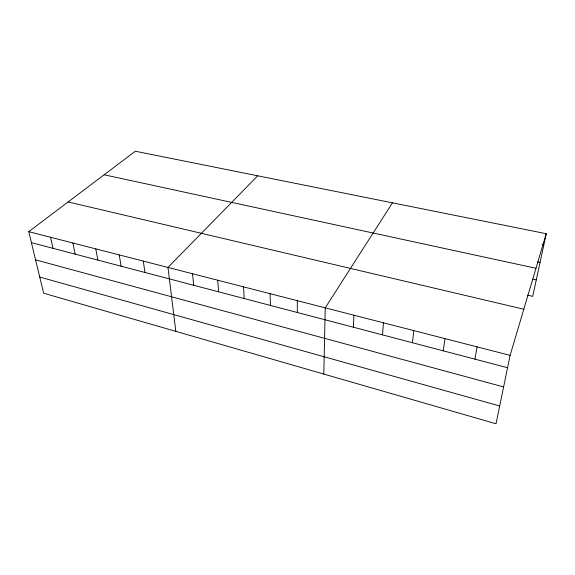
<?xml version="1.0" encoding="UTF-8"?>
<svg xmlns="http://www.w3.org/2000/svg" width="575" height="575" viewBox="0 0 575 575"><rect width="100%" height="100%" fill="white"/><g stroke="black" fill="none" stroke-linecap="round" stroke-linejoin="round"><path stroke-width="0.86" d="M323.811 374.073L325.234 307.848L392.452 202.838M353.359 327.211L353.948 315.229M382.519 334.873L383.453 322.812M412.476 342.743L413.784 330.603M443.282 350.836L444.985 338.625M474.964 359.152L477.077 346.869M546.25 233.709L510.111 355.357L496.017 423.768L43.657 293.214L28.75 231.66L135.333 151.232L546.25 233.709L532.73 296.341L527.627 295.176M257.722 175.792L167.972 267.433L175.828 331.358M542.103 244.54L543.835 244.9M537.503 261.869L540.054 262.416M104.132 174.778L535.979 268.281M532.824 279.134L536.281 279.903M68.13 201.94L523.818 309.221M28.75 231.66L510.111 355.357M31.409 242.65L507.567 367.72M35.578 259.857L503.607 386.939M39.74 277.042L499.682 405.986M50.557 237.259L53.037 248.328M72.896 243.002L75.181 254.143M95.781 248.882L97.865 260.101M119.241 254.912L121.117 266.211M143.297 261.093L144.943 272.471M192.532 273.75L193.696 285.279M217.717 280.219L218.629 291.827M243.556 286.86L244.195 298.54M270.07 293.674L270.423 305.433M297.282 300.668L297.347 312.498"/></g></svg>
